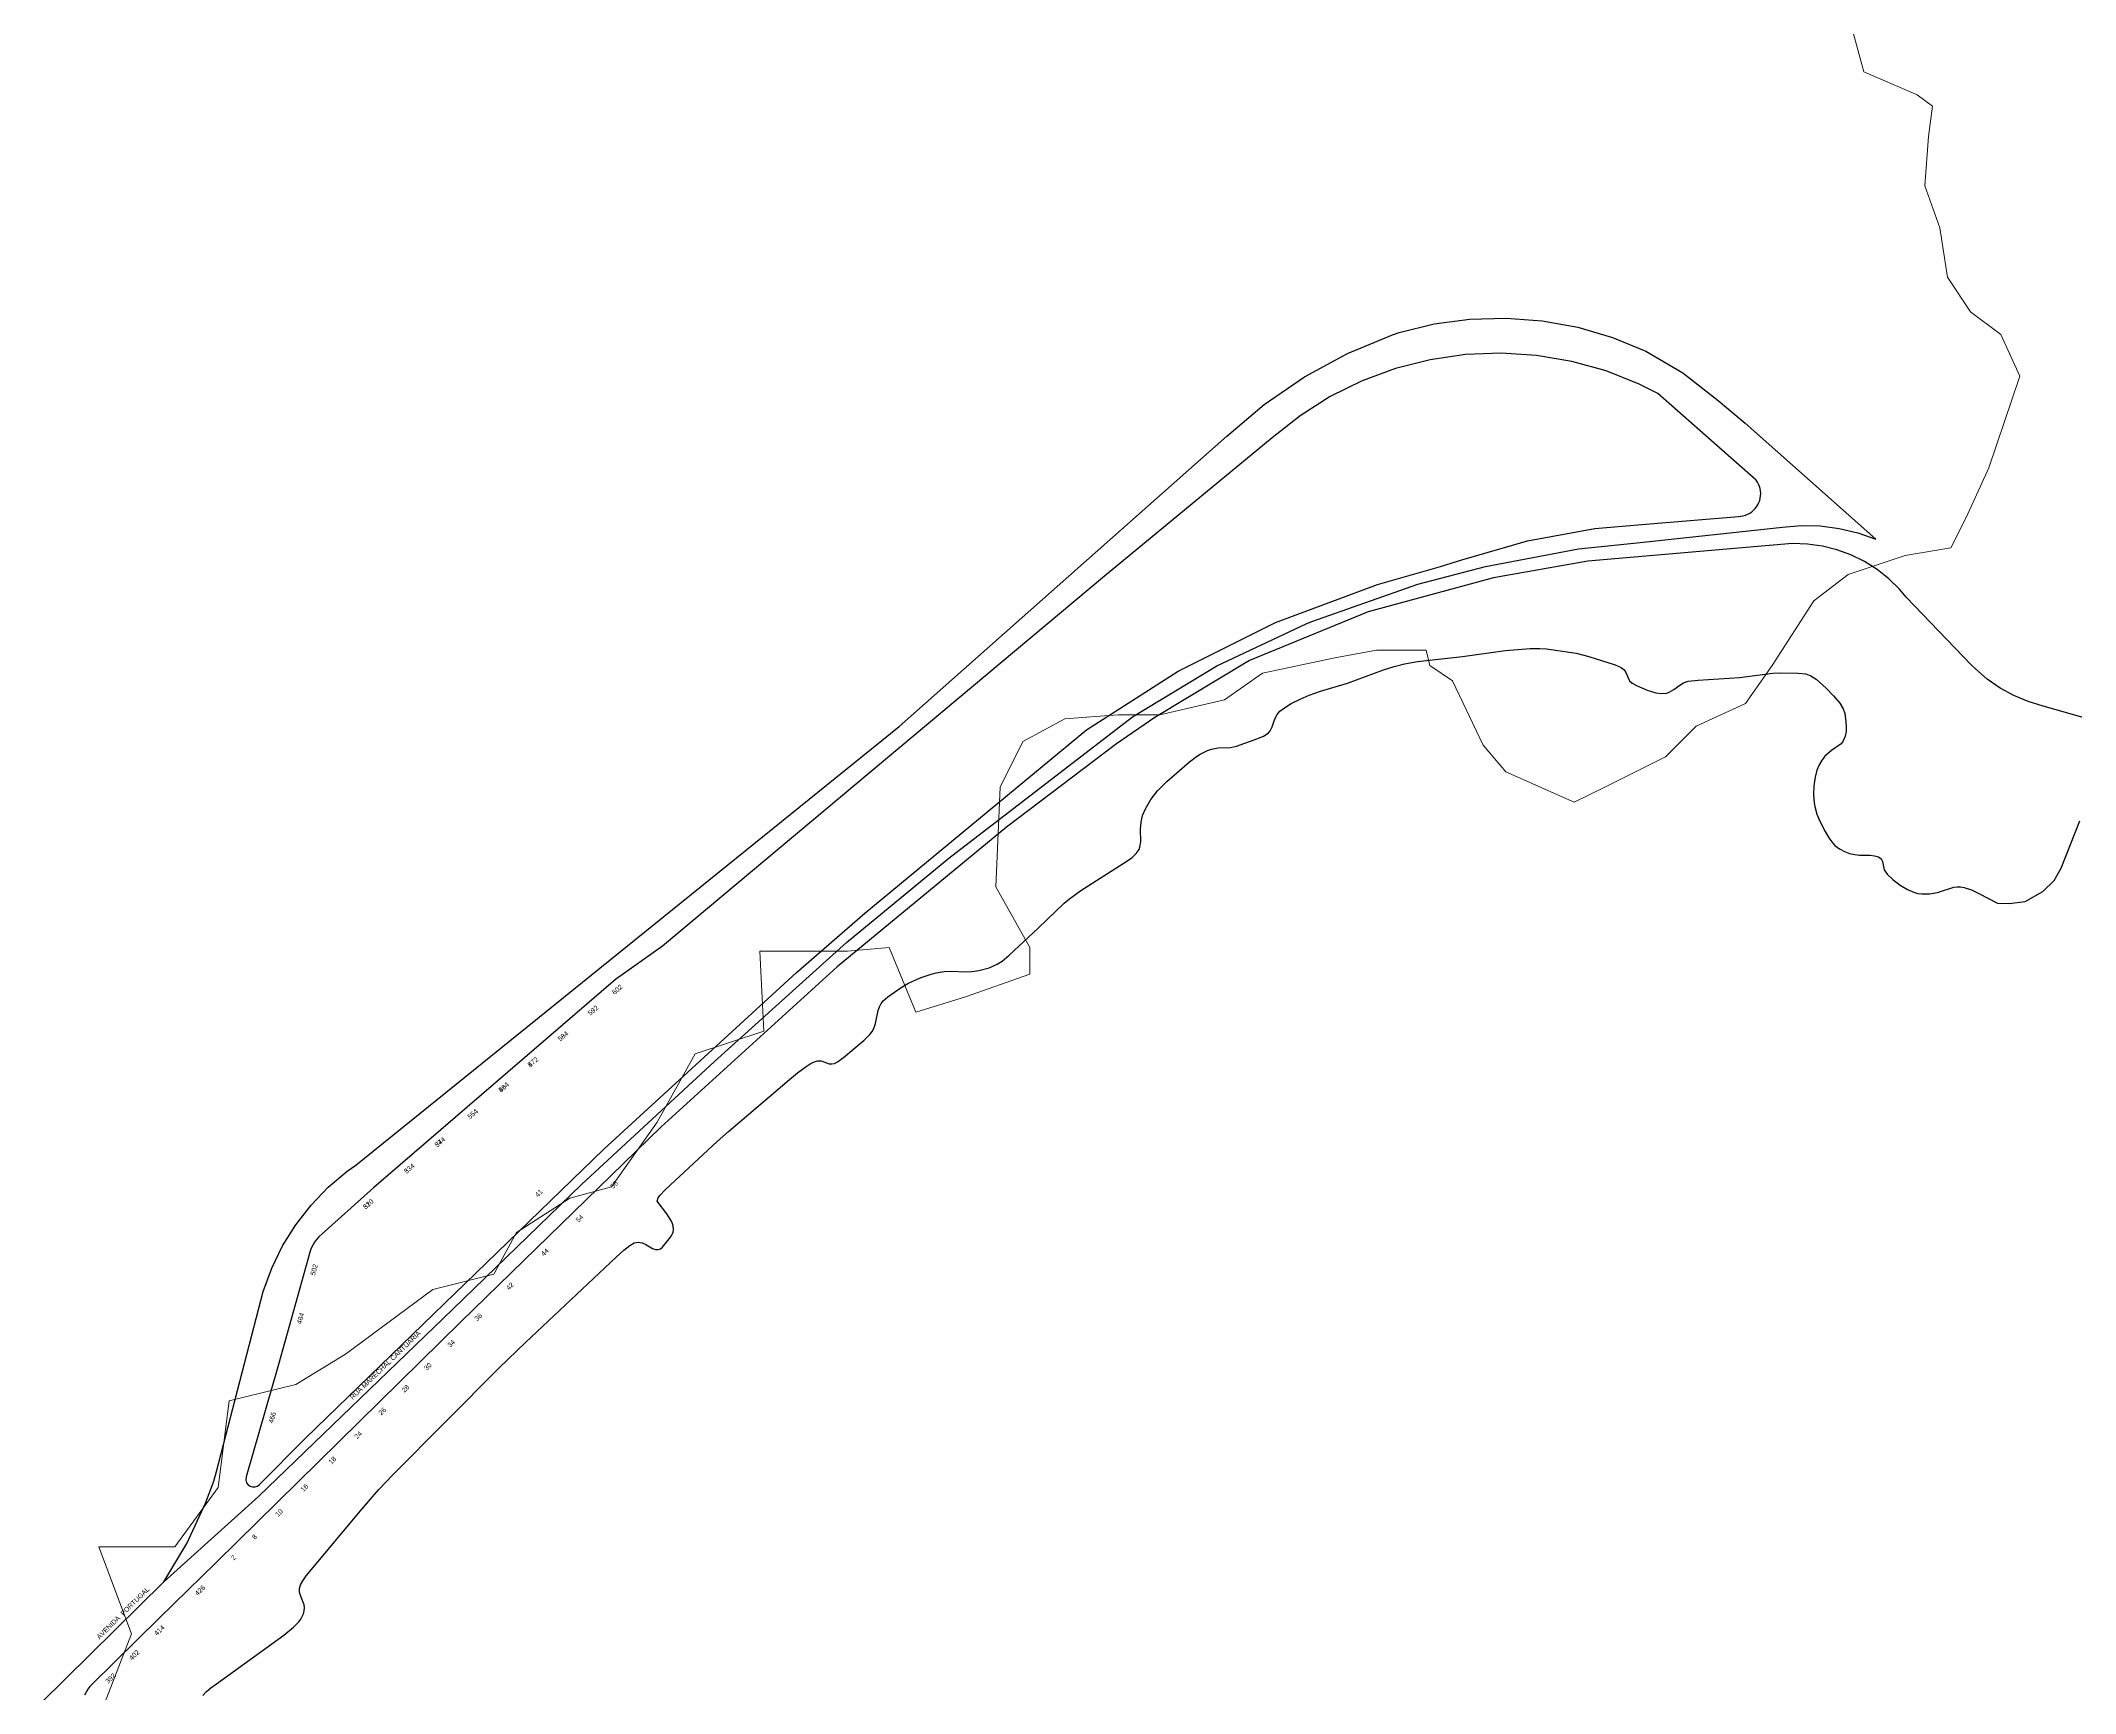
# Model space of a CAD drawing. Header units: millimetres. Extents: x 617751 to 636088, y 68402 to 77988.
# Drawn here: x 631427 to 631930, y 73557 to 73965 of the extents above; entities that cross this region are included whole.
import ezdxf

# ---------------------------------------------------------------- set-up
doc = ezdxf.new("R2010")
doc.units = ezdxf.units.MM
doc.header["$LTSCALE"] = 3
doc.header["$MEASUREMENT"] = 0
for name, color, linetype in [('ALINHAMENTO PREDIAL', 120, 'Continuous'), ('BAIRRO', 30, 'Continuous'), ('NOME LOGRADOURO', 252, 'Continuous'), ('NUMERAÇÃO', 7, 'Continuous')]:
    doc.layers.add(name, color=color, linetype=linetype)
doc.styles.get("Standard").update_dxf_attribs({"font": 'arial.ttf'})

msp = doc.modelspace()

# ---------------------------------------------------------------- linework, layer by layer
at = {"layer": 'ALINHAMENTO PREDIAL'}
for points in [[(631477.96, 73610), (631478.16, 73609.4), (631478.53, 73608.9), (631479.04, 73608.53), (631479.64, 73608.34), (631480.26, 73608.35), (631480.86, 73608.54), (631481.36, 73608.92), (631492.7, 73620.4), (631566.34, 73691.77), (631613.82, 73735.32), (631630.76, 73750.02), (631685.53, 73795.31), (631708.16, 73809.76), (631732.18, 73821.76), (631757.33, 73831.18), (631772.88, 73835.57), (631778.15, 73837.22), (631794.36, 73841.94), (631810.98, 73844.95), (631822.57, 73846), (631846.48, 73847.99), (631847.06, 73848.03), (631847.64, 73848.13), (631848.2, 73848.29), (631848.74, 73848.51), (631849.25, 73848.79), (631849.74, 73849.12), (631850.18, 73849.49), (631850.59, 73849.91), (631850.95, 73850.37), (631851.26, 73850.87), (631851.51, 73851.39), (631851.71, 73851.94), (631851.85, 73852.51), (631851.94, 73853.09), (631851.96, 73853.67), (631851.91, 73854.25), (631851.81, 73854.83), (631851.65, 73855.39), (631851.43, 73855.93), (631851.16, 73856.45), (631850.83, 73856.93), (631826.54, 73878.34), (631821.94, 73880.63), (631813.76, 73883.88), (631805.29, 73886.26), (631796.62, 73887.74), (631787.84, 73888.3), (631779.06, 73887.95), (631770.35, 73886.67), (631761.83, 73884.5), (631753.58, 73881.45), (631745.7, 73877.55), (631738.26, 73872.84), (631731.36, 73867.39), (631689.98, 73833.23), (631580.85, 73741.86), (631569.19, 73733.61), (631509.58, 73682.32), (631495.97, 73670.09), (631495.4, 73669.47), (631494.9, 73668.8), (631494.47, 73668.08), (631494.12, 73667.32), (631493.85, 73666.53), (631486, 73638.62), (631478, 73610.82), (631477.96, 73610)], [(631948.63, 73793.45), (631921.69, 73801.13), (631917.99, 73802.25), (631914.43, 73803.74), (631911.05, 73805.6), (631907.87, 73807.8), (631904.95, 73810.32), (631903.9, 73811.37), (631887.89, 73828.07), (631886.22, 73830.01), (631883.57, 73832.58), (631880.67, 73834.86), (631877.54, 73836.82), (631874.22, 73838.45), (631870.76, 73839.72), (631867.18, 73840.63), (631863.52, 73841.15), (631859.83, 73841.29), (631809.29, 73836.9), (631785.96, 73832.78), (631755.04, 73824.4), (631725.78, 73812.44), (631702.37, 73798.36), (631692.94, 73791.86), (631665.77, 73771.27), (631623.92, 73736.76), (631580.51, 73697.28), (631531.09, 73649.16), (631470.69, 73589.81), (631456.56, 73575.92), (631439.91, 73559.55), (631439.47, 73559.08), (631438.95, 73558.41), (631438.51, 73557.7), (631438.15, 73556.95)], [(631467.32, 73556.88), (631468.23, 73557.84), (631469.35, 73558.78), (631470.69, 73559.75), (631487.32, 73571.74), (631489.76, 73573.73), (631491.01, 73575.02), (631491.51, 73575.68), (631492.22, 73577.05), (631492.4, 73577.76), (631492.44, 73578.49), (631492.33, 73579.23), (631491.43, 73581.55), (631491.22, 73582.38), (631491.2, 73583.24), (631491.46, 73584.15), (631492, 73585.17), (631492.86, 73586.38), (631506.69, 73602.98), (631510.8, 73607.75), (631514.15, 73611.24), (631540.49, 73637.79), (631547, 73644.02), (631569.37, 73665.11), (631571.27, 73666.82), (631572.72, 73667.97), (631573.86, 73668.6), (631574.84, 73668.79), (631575.77, 73668.62), (631576.67, 73668.22), (631578.32, 73667.24), (631579.06, 73666.96), (631579.72, 73666.95), (631580.31, 73667.18), (631580.81, 73667.55), (631582.83, 73670.03), (631583.16, 73670.56), (631583.43, 73671.2), (631583.56, 73671.95), (631583.48, 73672.81), (631583.13, 73673.77), (631581.9, 73675.76), (631579.51, 73678.92), (631579.72, 73679.77), (631580.15, 73680.33), (631581.58, 73681.82), (631594.35, 73693.67), (631597.09, 73696.1), (631612.16, 73708.96), (631614.19, 73710.6), (631616.29, 73712.16), (631617.32, 73712.81), (631618.3, 73713.28), (631619.19, 73713.53), (631619.98, 73713.52), (631621.97, 73712.85), (631622.62, 73712.78), (631623.31, 73712.93), (631624.04, 73713.28), (631625.54, 73714.37), (631630.63, 73718.68), (631632.04, 73720.09), (631632.63, 73720.9), (631633.1, 73721.8), (631633.43, 73722.8), (631634.07, 73725.96), (631634.37, 73726.89), (631634.79, 73727.69), (631635.31, 73728.36), (631636.42, 73729.34), (631639.77, 73731.66), (631641.38, 73732.61), (631643.5, 73733.63), (631644.71, 73734.12), (631647.19, 73734.96), (631648.36, 73735.26), (631650.38, 73735.6), (631652.01, 73735.67), (631655.69, 73735.52), (631657.22, 73735.62), (631658.93, 73735.86), (631661.46, 73736.56), (631663.45, 73737.42), (631664.66, 73738.15), (631666.4, 73739.65), (631673.61, 73746.28), (631680, 73752.48), (631681.29, 73753.58), (631684.09, 73755.59), (631695.47, 73762.84), (631696.77, 73763.79), (631697.8, 73764.71), (631698.5, 73765.71), (631698.71, 73766.28), (631698.88, 73767.61), (631698.86, 73770.77), (631699, 73772.45), (631699.37, 73774.13), (631700.03, 73775.77), (631701.41, 73778.08), (631703.07, 73780.22), (631705.35, 73782.53), (631710.95, 73787.42), (631712.68, 73788.71), (631713.56, 73789.26), (631715.41, 73790.14), (631716.33, 73790.47), (631717.97, 73790.86), (631721.07, 73790.93), (631722.51, 73791.24), (631727.81, 73793.11), (631729.22, 73793.72), (631729.88, 73794.09), (631730.44, 73794.52), (631730.87, 73795.01), (631731.38, 73796.06), (631731.8, 73797.53), (631732.13, 73798.33), (631732.58, 73799.07), (631733.26, 73799.85), (631734.35, 73800.73), (631736.04, 73801.76), (631738.22, 73802.87), (631740.48, 73803.87), (631743.28, 73804.86), (631749.97, 73806.82), (631758.84, 73810.12), (631761.49, 73810.94), (631763.98, 73811.56), (631767.25, 73812.12), (631778.31, 73813.4), (631788.96, 73814.9), (631795.06, 73815.37), (631797.42, 73815.38), (631799.11, 73815.25), (631806.41, 73814.17), (631809.48, 73813.4), (631816.06, 73811.32), (631817.54, 73810.66), (631818.21, 73810.08), (631818.66, 73809.42), (631819.52, 73807.4), (631820.25, 73806.79), (631821.29, 73806.2), (631823.95, 73805.09), (631826.1, 73804.45), (631827.48, 73804.24), (631828.77, 73804.36), (631829.37, 73804.57), (631830.49, 73805.2), (631831.96, 73806.29), (631832.91, 73806.87), (631834.08, 73807.28), (631836.48, 73807.58), (631846.68, 73808.19), (631854.92, 73809.3), (631856.78, 73809.37), (631861.24, 73809.29), (631863.13, 73809.12), (631864.32, 73808.65), (631865.63, 73807.76), (631868.09, 73805.54), (631869.93, 73803.65), (631871.45, 73801.85), (631872.32, 73800.45), (631872.71, 73799.29), (631872.92, 73798.11), (631873.09, 73796.16), (631873.03, 73794.87), (631872.81, 73793.71), (631872.25, 73792.39), (631871.78, 73791.85), (631869.41, 73790.16), (631867.82, 73788.75), (631866.95, 73787.63), (631866.38, 73786.66), (631865.85, 73785.36), (631865.39, 73783.61), (631865.07, 73781.49), (631864.97, 73779.31), (631865.13, 73777.28), (631865.32, 73776.33), (631865.85, 73774.5), (631866.56, 73772.7), (631867.84, 73770.16), (631868.75, 73768.63), (631869.73, 73767.32), (631870.26, 73766.76), (631871.41, 73765.87), (631872.64, 73765.24), (631873.91, 73764.78), (631875.15, 73764.46), (631876.32, 73764.3), (631878.97, 73764.3), (631880.07, 73764.2), (631881.06, 73763.94), (631881.72, 73763.45), (631882.03, 73762.76), (631882.44, 73760.7), (631883.16, 73759.63), (631884.56, 73758.31), (631886.36, 73756.95), (631888.18, 73755.84), (631889.91, 73755.11), (631890.78, 73754.89), (631891.7, 73754.77), (631893.66, 73754.81), (631895.63, 73755.14), (631899.67, 73756.44), (631900.45, 73756.54), (631901.28, 73756.52), (631902.15, 73756.38), (631903.98, 73755.79), (631905.81, 73754.88), (631910.41, 73752.48), (631913.33, 73752.4), (631917.28, 73752.88), (631921.62, 73755.35), (631924.39, 73758.09), (631926.14, 73761.12), (631930.73, 73772.79)]]:
    msp.add_lwpolyline(points, dxfattribs=at)
at = {"layer": 'BAIRRO', "lineweight": 20}
msp.add_lwpolyline([(631874.62, 73968.03), (631877.43, 73957.71), (631890.58, 73952.09), (631894.33, 73949.27), (631893.39, 73941.77), (631892.45, 73929.57), (631896.21, 73919.25), (631898.09, 73907.06), (631903.72, 73898.52), (631911.23, 73892.89), (631915.92, 73882.57), (631908.27, 73859.93), (631902.64, 73847.74), (631898.88, 73840.23), (631887.62, 73838.36), (631873.53, 73833.67), (631865.08, 73827.1), (631854.76, 73811.16), (631848.18, 73801.77), (631835.98, 73796.15), (631828.47, 73788.64), (631813.45, 73781.14), (631805.93, 73777.39), (631789.03, 73784.89), (631783.4, 73791.46), (631775.89, 73807.4), (631770.26, 73811.16), (631769.32, 73814.91), (631761.81, 73814.91), (631757.11, 73814.91), (631746.78, 73813.03), (631728.95, 73809.28), (631719.56, 73802.71), (631703.6, 73798.96), (631693.27, 73798.96), (631680.12, 73798.02), (631669.8, 73792.39), (631664.16, 73781.14), (631663.1, 73756.54), (631671.55, 73741.53), (631671.55, 73734.97), (631655.59, 73729.34), (631643.38, 73725.59), (631636.81, 73741.53), (631626.48, 73740.6), (631604.89, 73740.6), (631605.83, 73720.9), (631588.93, 73715.27), (631579.54, 73698.39), (631568.27, 73682.44), (631557.94, 73679.62), (631544.8, 73671.18), (631539.17, 73660.86), (631524.14, 73657.11), (631502.55, 73641.16), (631490.34, 73633.66), (631473.84, 73629.65), (631471.16, 73608.25), (631460.45, 73593.53), (631441.7, 73593.53), (631449.74, 73572.12), (631433.67, 73530.65)], dxfattribs=at)
at = {"layer": 'NOME LOGRADOURO'}
for points in [[(631457.73, 73584.96), (631463.38, 73594.36), (631468.02, 73604.31), (631470.06, 73609.78), (631470.69, 73612.19), (631482.27, 73656.57), (631484.36, 73662.34), (631487.04, 73667.86), (631490.28, 73673.07), (631494.05, 73677.91), (631498.3, 73682.33), (631502.99, 73686.28), (631505.08, 73687.79), (631639.25, 73796.12), (631720.16, 73867.8), (631729.34, 73875.63), (631739.29, 73882.47), (631749.9, 73888.22), (631761.06, 73892.83), (631762.7, 73893.4), (631771.31, 73895.49), (631780.16, 73896.69), (631789.09, 73896.95), (631798, 73896.28), (631806.79, 73894.68), (631815.37, 73892.17), (631823.63, 73888.78), (631832.75, 73883.45), (631841.44, 73876.63), (631848.15, 73871.02), (631880.38, 73842.39)], [(631457.73, 73584.96), (631481.05, 73605.99), (631529.06, 73652.26), (631560.8, 73683.06), (631593.69, 73713.43), (631626.29, 73742.8), (631651.52, 73763.57), (631696.86, 73798.53), (631717.68, 73811.11), (631739.71, 73821.44), (631741.14, 73822.02), (631767.33, 73831.28), (631784.05, 73835.63), (631806.93, 73840.01), (631822.17, 73841.57), (631857.34, 73845.33), (631861.93, 73845.71), (631866.65, 73845.61), (631871.33, 73845.02), (631875.93, 73843.94), (631880.38, 73842.39)], [(631427.31, 73554.95), (631457.73, 73584.96)]]:
    msp.add_lwpolyline(points, dxfattribs=at)

# ---------------------------------------------------------------- texts
for s, rotation, p in [('RUA MARECHAL CANTUARIA', 43.9427, (631504.36, 73629.84)), ('AVENIDA  PORTUGAL', 44.6113, (631441.82, 73570.66))]:
    msp.add_text(s, height=1.2, rotation=rotation, dxfattribs=at).set_placement(p)
at = {"layer": 'NUMERAÇÃO'}
for s, rotation, p in [('602', 40.7302, (631568.99, 73729.8)), ('592', 40.7302, (631563.01, 73724.65)), ('584', 40.7302, (631555.6, 73718.29)), ('53', 40.7302, (631555.6, 73718.29)), ('572', 40.7302, (631548.18, 73711.9)), ('47', 40.7302, (631548.18, 73711.9)), ('564', 40.7302, (631540.96, 73705.69)), ('43', 40.7302, (631540.96, 73705.69)), ('554', 40.7302, (631533.3, 73699.09)), ('544', 40.7302, (631525.22, 73692.14)), ('37', 40.7302, (631525.22, 73692.14)), ('534', 40.7302, (631517.64, 73685.62)), ('33', 40.7302, (631517.64, 73685.62)), ('56', 44.2589, (631568.65, 73681.89)), ('520', 41.9539, (631507.55, 73676.8)), ('41', 44.1255, (631550.05, 73679.81)), ('31', 41.9539, (631507.55, 73676.8)), ('54', 44.2589, (631560.1, 73673.56)), ('44', 44.2589, (631551.53, 73665.22)), ('502', 74.3285, (631495.01, 73660.47)), ('42', 44.2589, (631542.92, 73656.84)), ('484', 74.3285, (631491.63, 73648.47)), ('36', 44.2589, (631535.1, 73649.22)), ('34', 44.5202, (631528.44, 73642.69)), ('30', 44.5202, (631522.65, 73637.01)), ('28', 44.5202, (631517.12, 73631.57)), ('466', 73.9833, (631484.65, 73623.96)), ('26', 44.5202, (631511.4, 73625.95)), ('24', 44.5202, (631505.44, 73620.1)), ('18', 44.5202, (631499.08, 73613.84)), ('16', 44.5202, (631492.18, 73607.07)), ('10', 44.5202, (631485.91, 73600.9)), ('8', 44.5202, (631480.17, 73595.27)), ('2', 44.5202, (631474.99, 73590.17)), ('426', 44.5319, (631466.07, 73581.4)), ('414', 44.5367, (631456.03, 73571.53)), ('402', 44.5367, (631449.84, 73565.45)), ('392', 44.5367, (631443.98, 73559.69))]:
    msp.add_text(s, height=1.2, rotation=rotation, dxfattribs=at).set_placement(p)

doc.saveas('drawing.dxf')
